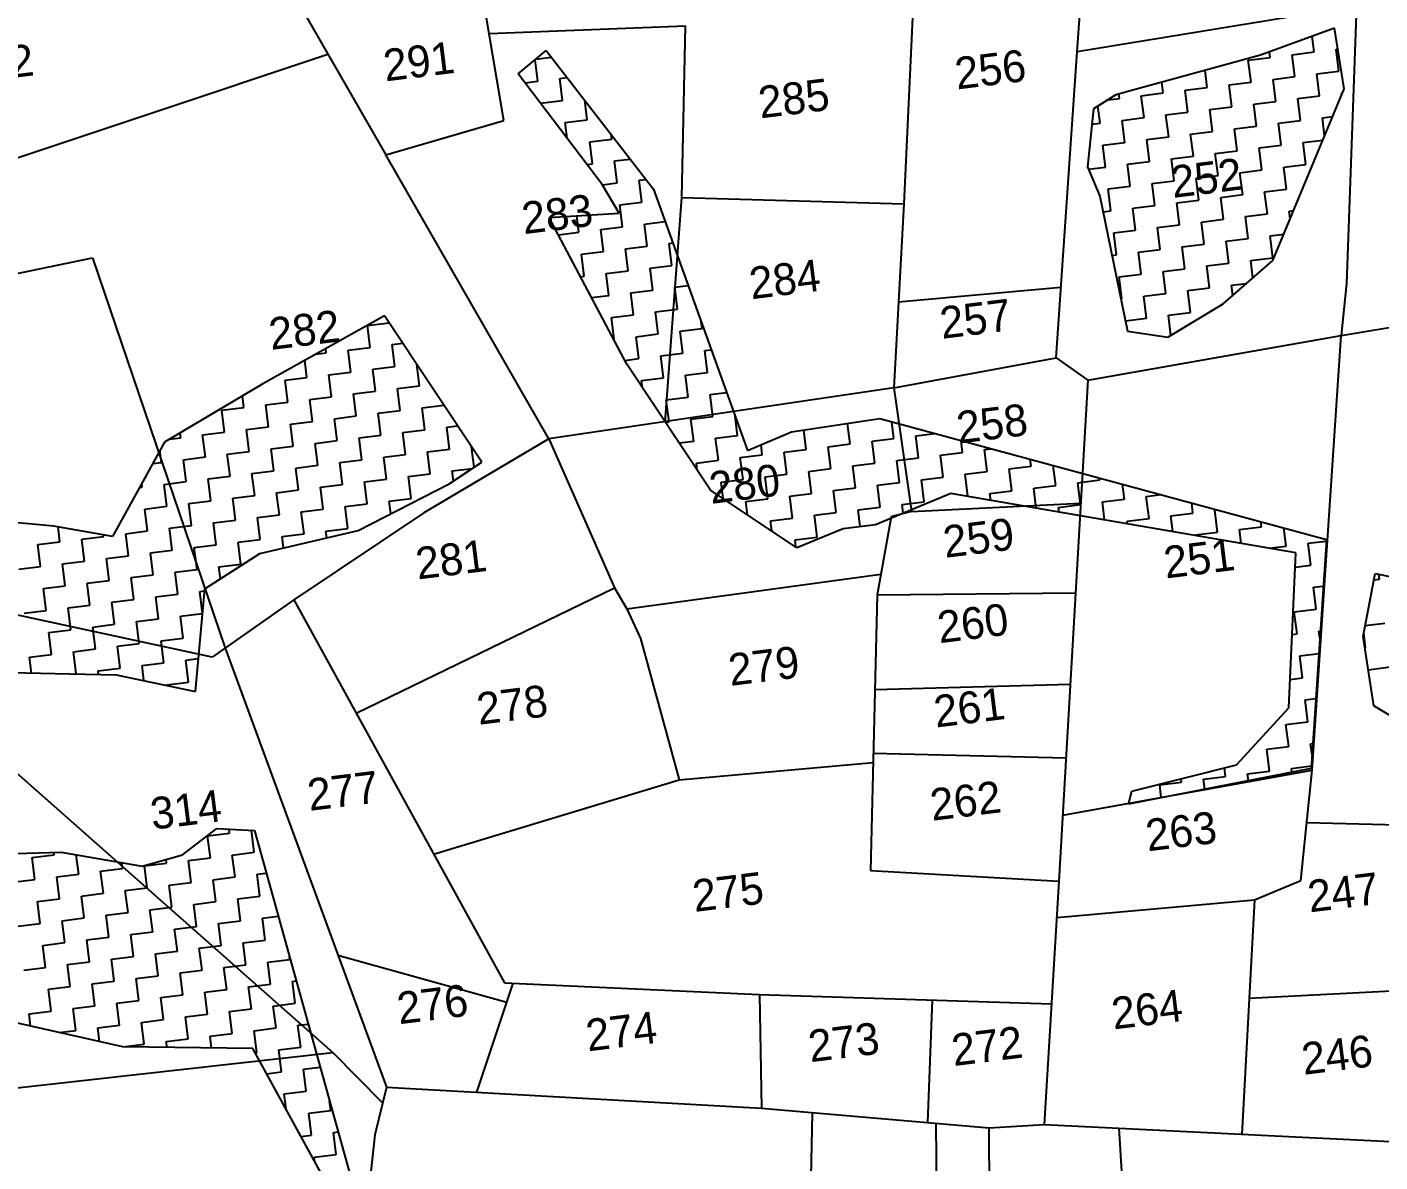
# Model space of a CAD drawing. Header units: metres. Extents: x 286056 to 292206, y 2024114 to 2027347.
# Drawn here: x 287540 to 288133, y 2025221 to 2025718 of the extents above; entities that cross this region are included whole.
import ezdxf
from ezdxf.enums import TextEntityAlignment as Align

# ---------------------------------------------------------------- set-up
doc = ezdxf.new("R2010")
doc.units = ezdxf.units.M
for name, color, linetype in [('POLY_HATCH', 12, 'Continuous'), ('POLY_PARCEL', 6, 'Continuous'), ('TEXT_PARCEL', 7, 'Continuous')]:
    doc.layers.add(name, color=color, linetype=linetype)
doc.styles.add('TEXT_MAP', font='')
doc.styles.get('TEXT_MAP').set_extended_font_data('Kruti Dev 050')

# ---------------------------------------------------------------- blocks, each defined once
blk = doc.blocks.new('13')
at = {"layer": 'POLY_HATCH'}
for p, q in [((198.955, 329.303), (200.684, 330.413)), ((200.684, 330.413), (205.745, 321.901)), ((202.905, 322.518), (198.955, 329.303)), ((245.047, 326.187), (240.727, 325.2)), ((245.171, 322.733), (245.047, 326.187)), ((240.727, 325.2), (232.333, 323.966)), ((232.333, 323.966), (230.975, 323.35)), ((230.975, 323.35), (230.234, 320.142)), ((239.986, 313.603), (245.171, 322.733)), ((203.646, 320.791), (202.905, 322.518)), ((205.745, 321.901), (209.201, 306.603)), ((203.029, 312.278), (199.696, 321.037)), ((199.696, 321.037), (203.646, 320.791)), ((230.234, 320.142), (230.728, 318.415)), ((230.728, 318.415), (231.345, 310.642)), ((189.773, 316.668), (182.49, 313.707)), ((194.217, 307.785), (189.773, 316.668)), ((182.49, 313.707), (176.565, 311.116)), ((236.9, 311.506), (239.986, 313.603)), ((206.856, 304.629), (203.029, 312.278)), ((233.567, 310.026), (236.9, 311.506)), ((176.565, 311.116), (172.985, 306.181)), ((231.345, 310.642), (233.567, 310.026)), ((169.775, 307.168), (165.332, 308.155)), ((192.242, 306.798), (194.217, 307.785)), ((211.793, 307.343), (216.854, 307.467)), ((216.854, 307.467), (241.049, 297.597)), ((172.985, 306.181), (169.775, 307.168)), ((186.811, 304.824), (192.242, 306.798)), ((209.201, 306.603), (211.793, 307.343)), ((181.132, 304.207), (186.811, 304.824)), ((211.3, 300.805), (206.856, 304.629)), ((177.799, 302.603), (181.132, 304.207)), ((220.311, 302.778), (215.867, 301.545)), ((239.251, 297.052), (220.311, 302.778)), ((176.565, 296.928), (177.799, 302.603)), ((214.015, 301.545), (211.3, 300.805)), ((215.867, 301.545), (214.015, 301.545)), ((165.455, 299.396), (169.652, 298.779)), ((169.652, 298.779), (172.244, 298.409)), ((172.244, 298.409), (176.565, 296.928)), ((241.049, 297.597), (238.61, 284.859)), ((237.769, 288.416), (239.251, 297.052)), ((242.436, 291.892), (243.547, 295.346)), ((243.547, 295.346), (250.46, 293.002)), ((242.56, 287.944), (242.436, 291.892)), ((165.332, 289.097), (167.924, 288.85)), ((174.714, 287.863), (176.812, 289.097)), ((176.812, 289.097), (178.911, 288.726)), ((167.924, 288.85), (172.368, 287.493)), ((178.911, 288.726), (182.367, 265.533)), ((234.436, 285.578), (237.769, 288.416)), ((172.368, 287.493), (174.714, 287.863)), ((244.905, 286.093), (242.56, 287.944)), ((228.388, 284.838), (234.436, 285.578)), ((238.61, 284.859), (228.117, 284.119)), ((228.117, 284.119), (228.388, 284.838)), ((170.023, 277.5), (164.221, 279.597)), ((177.306, 276.513), (170.023, 277.5)), ((180.639, 268.124), (177.306, 276.513))]:
    blk.add_line(p, q, dxfattribs=at)
at = {"layer": 'POLY_HATCH', "linetype": 'Continuous'}
for p, q in [((200, 328.75), (200, 329.974)), ((200.04, 330), (200.929, 330)), ((199.277, 328.75), (200, 328.75)), ((201.25, 328.75), (201.673, 328.75)), ((201.25, 327.5), (201.25, 328.75)), ((200.005, 327.5), (201.25, 327.5)), ((202.5, 326.25), (202.5, 327.358)), ((201.25, 326.25), (202.5, 326.25)), ((201.25, 325.361), (201.25, 326.25)), ((243.75, 325), (243.75, 325.891)), ((202.5, 325), (203.75, 325)), ((202.5, 323.75), (202.5, 325)), ((203.75, 325), (203.75, 325.256)), ((240, 325), (241.25, 325)), ((240, 323.75), (240, 325)), ((241.25, 325), (241.25, 325.32)), ((242.5, 325), (243.75, 325)), ((242.5, 323.75), (242.5, 325)), ((245, 325), (245.09, 325)), ((245, 323.75), (245, 325)), ((235, 323.75), (235, 324.358)), ((237.5, 323.75), (237.5, 324.726)), ((202.188, 323.75), (202.5, 323.75)), ((203.75, 323.75), (204.645, 323.75)), ((203.75, 322.5), (203.75, 323.75)), ((231.25, 322.5), (231.25, 323.475)), ((231.856, 323.75), (232.5, 323.75)), ((232.5, 323.75), (232.5, 323.991)), ((233.75, 323.75), (235, 323.75)), ((233.75, 322.5), (233.75, 323.75)), ((236.25, 323.75), (237.5, 323.75)), ((236.25, 322.5), (236.25, 323.75)), ((238.75, 323.75), (240, 323.75)), ((238.75, 322.5), (238.75, 323.75)), ((241.25, 323.75), (242.5, 323.75)), ((241.25, 322.5), (241.25, 323.75)), ((243.75, 323.75), (245, 323.75)), ((243.75, 322.5), (243.75, 323.75)), ((202.913, 322.5), (203.75, 322.5)), ((205, 322.5), (205.388, 322.5)), ((205, 321.25), (205, 322.5)), ((230.779, 322.5), (231.25, 322.5)), ((232.5, 322.5), (233.75, 322.5)), ((232.5, 321.25), (232.5, 322.5)), ((235, 322.5), (236.25, 322.5)), ((235, 321.25), (235, 322.5)), ((237.5, 322.5), (238.75, 322.5)), ((237.5, 321.25), (237.5, 322.5)), ((240, 322.5), (241.25, 322.5)), ((240, 321.25), (240, 322.5)), ((242.5, 322.5), (243.75, 322.5)), ((242.5, 321.25), (242.5, 322.5)), ((245, 322.5), (245.039, 322.5)), ((245, 322.432), (245, 322.5)), ((203.75, 321.25), (205, 321.25)), ((203.75, 320), (203.75, 321.25)), ((231.25, 321.25), (232.5, 321.25)), ((231.25, 320), (231.25, 321.25)), ((233.75, 321.25), (235, 321.25)), ((233.75, 320), (233.75, 321.25)), ((236.25, 321.25), (237.5, 321.25)), ((236.25, 320), (236.25, 321.25)), ((238.75, 321.25), (240, 321.25)), ((238.75, 320), (238.75, 321.25)), ((241.25, 321.25), (242.5, 321.25)), ((241.25, 320), (241.25, 321.25)), ((243.75, 321.25), (244.329, 321.25)), ((243.75, 320.231), (243.75, 321.25)), ((201.25, 320), (201.25, 320.94)), ((200.091, 320), (201.25, 320)), ((202.5, 320), (203.75, 320)), ((202.5, 318.75), (202.5, 320)), ((205, 320), (206.174, 320)), ((205, 318.75), (205, 320)), ((230.275, 320), (231.25, 320)), ((232.5, 320), (233.75, 320)), ((232.5, 318.75), (232.5, 320)), ((235, 320), (236.25, 320)), ((235, 318.75), (235, 320)), ((237.5, 320), (238.75, 320)), ((237.5, 318.75), (237.5, 320)), ((240, 320), (241.25, 320)), ((240, 318.75), (240, 320)), ((242.5, 320), (243.619, 320)), ((242.5, 318.75), (242.5, 320)), ((201.25, 318.75), (202.5, 318.75)), ((201.25, 317.5), (201.25, 318.75)), ((203.75, 318.75), (205, 318.75)), ((203.75, 317.5), (203.75, 318.75)), ((206.25, 318.75), (206.457, 318.75)), ((206.25, 317.5), (206.25, 318.75)), ((231.25, 318.75), (232.5, 318.75)), ((231.25, 317.5), (231.25, 318.75)), ((233.75, 318.75), (235, 318.75)), ((233.75, 317.5), (233.75, 318.75)), ((236.25, 318.75), (237.5, 318.75)), ((236.25, 317.5), (236.25, 318.75)), ((238.75, 318.75), (240, 318.75)), ((238.75, 317.5), (238.75, 318.75)), ((241.25, 318.75), (242.5, 318.75)), ((241.25, 317.5), (241.25, 318.75)), ((201.042, 317.5), (201.25, 317.5)), ((202.5, 317.5), (203.75, 317.5)), ((202.5, 316.25), (202.5, 317.5)), ((205, 317.5), (206.25, 317.5)), ((205, 316.25), (205, 317.5)), ((230.801, 317.5), (231.25, 317.5)), ((232.5, 317.5), (233.75, 317.5)), ((232.5, 316.25), (232.5, 317.5)), ((235, 317.5), (236.25, 317.5)), ((235, 316.25), (235, 317.5)), ((237.5, 317.5), (238.75, 317.5)), ((237.5, 316.25), (237.5, 317.5)), ((240, 317.5), (241.25, 317.5)), ((240, 316.25), (240, 317.5)), ((188.75, 316.25), (189.982, 316.25)), ((188.75, 315), (188.75, 316.25)), ((201.518, 316.25), (202.5, 316.25)), ((203.75, 316.25), (205, 316.25)), ((203.75, 315), (203.75, 316.25)), ((206.25, 316.25), (207.021, 316.25)), ((206.25, 315), (206.25, 316.25)), ((231.25, 316.25), (232.5, 316.25)), ((231.25, 315), (231.25, 316.25)), ((233.75, 316.25), (235, 316.25)), ((233.75, 315), (233.75, 316.25)), ((236.25, 316.25), (237.5, 316.25)), ((236.25, 315), (236.25, 316.25)), ((238.75, 316.25), (240, 316.25)), ((238.75, 315), (238.75, 316.25)), ((241.25, 316.25), (241.489, 316.25)), ((241.25, 315.829), (241.25, 316.25)), ((186.25, 315), (186.25, 315.235)), ((185, 313.75), (185, 314.727)), ((185.671, 315), (186.25, 315)), ((187.5, 315), (188.75, 315)), ((187.5, 313.75), (187.5, 315)), ((190, 315), (190.608, 315)), ((190, 313.75), (190, 315)), ((202.5, 315), (203.75, 315)), ((202.5, 313.75), (202.5, 315)), ((205, 315), (206.25, 315)), ((205, 313.75), (205, 315)), ((230.999, 315), (231.25, 315)), ((232.5, 315), (233.75, 315)), ((232.5, 313.75), (232.5, 315)), ((235, 315), (236.25, 315)), ((235, 313.75), (235, 315)), ((237.5, 315), (238.75, 315)), ((237.5, 313.75), (237.5, 315)), ((240, 315), (240.779, 315)), ((240, 313.75), (240, 315)), ((183.75, 313.75), (185, 313.75)), ((183.75, 312.5), (183.75, 313.75)), ((186.25, 313.75), (187.5, 313.75)), ((186.25, 312.5), (186.25, 313.75)), ((188.75, 313.75), (190, 313.75)), ((188.75, 312.5), (188.75, 313.75)), ((191.25, 312.5), (191.25, 313.716)), ((202.469, 313.75), (202.5, 313.75)), ((203.75, 313.75), (205, 313.75)), ((203.75, 312.5), (203.75, 313.75)), ((206.25, 313.75), (207.5, 313.75)), ((206.25, 312.5), (206.25, 313.75)), ((207.5, 313.75), (207.5, 314.132)), ((231.25, 313.75), (232.5, 313.75)), ((231.25, 312.5), (231.25, 313.75)), ((233.75, 313.75), (235, 313.75)), ((233.75, 312.5), (233.75, 313.75)), ((236.25, 313.75), (237.5, 313.75)), ((236.25, 312.5), (236.25, 313.75)), ((238.75, 313.75), (240, 313.75)), ((238.75, 312.763), (238.75, 313.75)), ((181.25, 312.5), (181.25, 313.165)), ((180, 312.5), (181.25, 312.5)), ((180, 311.25), (180, 312.5)), ((182.5, 312.5), (183.75, 312.5)), ((182.5, 311.25), (182.5, 312.5)), ((185, 312.5), (186.25, 312.5)), ((185, 311.25), (185, 312.5)), ((187.5, 312.5), (188.75, 312.5)), ((187.5, 311.25), (187.5, 312.5)), ((190, 312.5), (191.25, 312.5)), ((190, 311.25), (190, 312.5)), ((202.944, 312.5), (203.75, 312.5)), ((205, 312.5), (206.25, 312.5)), ((205, 311.25), (205, 312.5)), ((207.5, 312.5), (207.869, 312.5)), ((207.5, 311.25), (207.5, 312.5)), ((231.198, 312.5), (231.25, 312.5)), ((232.5, 312.5), (233.75, 312.5)), ((232.5, 311.25), (232.5, 312.5)), ((235, 312.5), (236.25, 312.5)), ((235, 311.25), (235, 312.5)), ((237.5, 312.5), (238.363, 312.5)), ((237.5, 311.914), (237.5, 312.5)), ((176.871, 311.25), (177.5, 311.25)), ((177.5, 311.25), (177.5, 311.525)), ((178.75, 311.25), (180, 311.25)), ((178.75, 310), (178.75, 311.25)), ((181.25, 311.25), (182.5, 311.25)), ((181.25, 310), (181.25, 311.25)), ((183.75, 311.25), (185, 311.25)), ((183.75, 310), (183.75, 311.25)), ((186.25, 311.25), (187.5, 311.25)), ((186.25, 310), (186.25, 311.25)), ((188.75, 311.25), (190, 311.25)), ((188.75, 310), (188.75, 311.25)), ((191.25, 311.25), (192.484, 311.25)), ((191.25, 310), (191.25, 311.25)), ((203.75, 311.25), (205, 311.25)), ((203.75, 310.837), (203.75, 311.25)), ((206.25, 311.25), (207.5, 311.25)), ((206.25, 310), (206.25, 311.25)), ((231.297, 311.25), (232.5, 311.25)), ((233.75, 311.25), (235, 311.25)), ((233.75, 310.107), (233.75, 311.25)), ((236.25, 311.25), (236.324, 311.25)), ((236.25, 311.217), (236.25, 311.25)), ((176.25, 310), (176.25, 310.682)), ((175.755, 310), (176.25, 310)), ((177.5, 310), (178.75, 310)), ((177.5, 308.75), (177.5, 310)), ((180, 310), (181.25, 310)), ((180, 308.75), (180, 310)), ((182.5, 310), (183.75, 310)), ((182.5, 308.75), (182.5, 310)), ((185, 310), (186.25, 310)), ((185, 308.75), (185, 310)), ((187.5, 310), (188.75, 310)), ((187.5, 308.75), (187.5, 310)), ((190, 310), (191.25, 310)), ((190, 308.75), (190, 310)), ((192.5, 310), (193.109, 310)), ((192.5, 308.75), (192.5, 310)), ((205, 310), (206.25, 310)), ((205, 308.75), (205, 310)), ((207.5, 310), (208.434, 310)), ((207.5, 308.75), (207.5, 310)), ((175, 308.75), (175, 308.959)), ((174.848, 308.75), (175, 308.75)), ((176.25, 308.75), (177.5, 308.75)), ((176.25, 307.5), (176.25, 308.75)), ((178.75, 308.75), (180, 308.75)), ((178.75, 307.5), (178.75, 308.75)), ((181.25, 308.75), (182.5, 308.75)), ((181.25, 307.5), (181.25, 308.75)), ((183.75, 308.75), (185, 308.75)), ((183.75, 307.5), (183.75, 308.75)), ((186.25, 308.75), (187.5, 308.75)), ((186.25, 307.5), (186.25, 308.75)), ((188.75, 308.75), (190, 308.75)), ((188.75, 307.5), (188.75, 308.75)), ((191.25, 308.75), (192.5, 308.75)), ((191.25, 307.5), (191.25, 308.75)), ((193.75, 307.552), (193.75, 308.719)), ((204.794, 308.75), (205, 308.75)), ((206.25, 308.75), (207.5, 308.75)), ((206.25, 307.5), (206.25, 308.75)), ((208.75, 307.5), (208.75, 308.599)), ((175, 307.5), (176.25, 307.5)), ((175, 306.25), (175, 307.5)), ((177.5, 307.5), (178.75, 307.5)), ((177.5, 306.25), (177.5, 307.5)), ((180, 307.5), (181.25, 307.5)), ((180, 306.25), (180, 307.5)), ((182.5, 307.5), (183.75, 307.5)), ((182.5, 306.25), (182.5, 307.5)), ((185, 307.5), (186.25, 307.5)), ((185, 306.25), (185, 307.5)), ((187.5, 307.5), (188.75, 307.5)), ((187.5, 306.25), (187.5, 307.5)), ((190, 307.5), (191.25, 307.5)), ((190, 306.25), (190, 307.5)), ((192.5, 307.5), (193.647, 307.5)), ((192.5, 306.927), (192.5, 307.5)), ((205.419, 307.5), (206.25, 307.5)), ((207.5, 307.5), (208.75, 307.5)), ((207.5, 306.25), (207.5, 307.5)), ((212.5, 306.25), (212.5, 307.36)), ((215, 306.25), (215, 307.421)), ((170, 306.25), (170, 307.099)), ((210, 306.25), (210, 306.831)), ((217.5, 306.25), (217.5, 307.203)), ((168.75, 306.25), (170, 306.25)), ((168.75, 305), (168.75, 306.25)), ((171.25, 306.25), (172.5, 306.25)), ((171.25, 305), (171.25, 306.25)), ((172.5, 306.25), (172.5, 306.33)), ((173.75, 306.25), (175, 306.25)), ((173.75, 305), (173.75, 306.25)), ((176.25, 306.25), (177.5, 306.25)), ((176.25, 305), (176.25, 306.25)), ((178.75, 306.25), (180, 306.25)), ((178.75, 305), (178.75, 306.25)), ((181.25, 306.25), (182.5, 306.25)), ((181.25, 305), (181.25, 306.25)), ((183.75, 306.25), (185, 306.25)), ((183.75, 305), (183.75, 306.25)), ((186.25, 306.25), (187.5, 306.25)), ((186.25, 305), (186.25, 306.25)), ((188.75, 306.25), (190, 306.25)), ((188.75, 305.529), (188.75, 306.25)), ((206.25, 306.25), (207.5, 306.25)), ((206.25, 305.84), (206.25, 306.25)), ((208.75, 306.25), (210, 306.25)), ((208.75, 305), (208.75, 306.25)), ((211.25, 306.25), (212.5, 306.25)), ((211.25, 305), (211.25, 306.25)), ((213.75, 306.25), (215, 306.25)), ((213.75, 305), (213.75, 306.25)), ((216.25, 306.25), (217.5, 306.25)), ((216.25, 305), (216.25, 306.25)), ((218.75, 306.25), (219.837, 306.25)), ((218.75, 305), (218.75, 306.25)), ((221.25, 305), (221.25, 305.673)), ((167.5, 305), (168.75, 305)), ((170, 305), (171.25, 305)), ((170, 303.75), (170, 305)), ((172.5, 305), (173.75, 305)), ((172.5, 303.75), (172.5, 305)), ((175, 305), (176.25, 305)), ((175, 303.75), (175, 305)), ((177.5, 305), (178.75, 305)), ((177.5, 303.75), (177.5, 305)), ((180, 305), (181.25, 305)), ((180, 303.75), (180, 305)), ((182.5, 305), (183.75, 305)), ((182.5, 304.356), (182.5, 305)), ((185, 305), (186.25, 305)), ((185, 304.627), (185, 305)), ((207.5, 305), (208.75, 305)), ((207.5, 304.074), (207.5, 305)), ((210, 305), (211.25, 305)), ((210, 303.75), (210, 305)), ((212.5, 305), (213.75, 305)), ((212.5, 303.75), (212.5, 305)), ((215, 305), (216.25, 305)), ((215, 303.75), (215, 305)), ((217.5, 305), (218.75, 305)), ((217.5, 303.75), (217.5, 305)), ((220, 305), (221.25, 305)), ((220, 303.75), (220, 305)), ((222.5, 305), (222.901, 305)), ((222.5, 303.75), (222.5, 305)), ((168.75, 303.75), (170, 303.75)), ((168.75, 302.5), (168.75, 303.75)), ((171.25, 303.75), (172.5, 303.75)), ((171.25, 302.5), (171.25, 303.75)), ((173.75, 303.75), (175, 303.75)), ((173.75, 302.5), (173.75, 303.75)), ((176.25, 303.75), (177.5, 303.75)), ((176.25, 302.5), (176.25, 303.75)), ((178.75, 303.75), (180, 303.75)), ((178.75, 303.061), (178.75, 303.75)), ((208.75, 303.75), (210, 303.75)), ((208.75, 302.999), (208.75, 303.75)), ((211.25, 303.75), (212.5, 303.75)), ((211.25, 302.5), (211.25, 303.75)), ((213.75, 303.75), (215, 303.75)), ((213.75, 302.5), (213.75, 303.75)), ((216.25, 303.75), (217.5, 303.75)), ((216.25, 302.5), (216.25, 303.75)), ((218.75, 303.75), (220, 303.75)), ((218.75, 302.5), (218.75, 303.75)), ((221.25, 303.75), (222.5, 303.75)), ((221.25, 302.5), (221.25, 303.75)), ((223.75, 303.75), (225, 303.75)), ((223.75, 302.5), (223.75, 303.75)), ((225, 303.75), (225, 304.144)), ((226.25, 302.5), (226.25, 303.634)), ((167.5, 302.5), (168.75, 302.5)), ((170, 302.5), (171.25, 302.5)), ((170, 301.25), (170, 302.5)), ((172.5, 302.5), (173.75, 302.5)), ((172.5, 301.25), (172.5, 302.5)), ((175, 302.5), (176.25, 302.5)), ((175, 301.25), (175, 302.5)), ((177.5, 302.5), (177.777, 302.5)), ((177.5, 301.25), (177.5, 302.5)), ((210, 302.5), (211.25, 302.5)), ((210, 301.923), (210, 302.5)), ((212.5, 302.5), (213.75, 302.5)), ((212.5, 301.25), (212.5, 302.5)), ((215, 302.5), (216.25, 302.5)), ((215, 301.545), (215, 302.5)), ((217.5, 302.5), (218.75, 302.5)), ((217.5, 301.998), (217.5, 302.5)), ((221.232, 302.5), (221.25, 302.5)), ((222.5, 302.5), (223.75, 302.5)), ((222.5, 302.117), (222.5, 302.5)), ((225, 302.5), (226.25, 302.5)), ((225, 301.361), (225, 302.5)), ((227.5, 302.5), (228.75, 302.5)), ((227.5, 301.25), (227.5, 302.5)), ((228.75, 302.5), (228.75, 302.614)), ((230, 301.25), (230, 302.104)), ((168.75, 301.25), (170, 301.25)), ((168.75, 300), (168.75, 301.25)), ((171.25, 301.25), (172.5, 301.25)), ((171.25, 300), (171.25, 301.25)), ((173.75, 301.25), (175, 301.25)), ((173.75, 300), (173.75, 301.25)), ((176.25, 301.25), (177.5, 301.25)), ((176.25, 300), (176.25, 301.25)), ((211.25, 301.25), (212.5, 301.25)), ((211.25, 300.847), (211.25, 301.25)), ((226.25, 301.25), (227.5, 301.25)), ((226.25, 300.983), (226.25, 301.25)), ((228.75, 301.25), (230, 301.25)), ((228.75, 300.227), (228.75, 301.25)), ((231.25, 301.25), (232.094, 301.25)), ((231.25, 300), (231.25, 301.25)), ((233.75, 300), (233.75, 300.574)), ((167.5, 300), (168.75, 300)), ((167.5, 299.095), (167.5, 300)), ((170, 300), (171.25, 300)), ((170, 298.75), (170, 300)), ((172.5, 300), (173.75, 300)), ((172.5, 298.75), (172.5, 300)), ((175, 300), (176.25, 300)), ((175, 298.75), (175, 300)), ((230, 300), (231.25, 300)), ((230, 299.849), (230, 300)), ((232.5, 300), (233.75, 300)), ((232.5, 299.093), (232.5, 300)), ((235, 300), (235.158, 300)), ((235, 298.75), (235, 300)), ((237.5, 298.75), (237.5, 299.045)), ((169.855, 298.75), (170, 298.75)), ((171.25, 298.75), (172.5, 298.75)), ((171.25, 298.551), (171.25, 298.75)), ((173.75, 298.75), (175, 298.75)), ((173.75, 297.893), (173.75, 298.75)), ((176.25, 298.75), (176.961, 298.75)), ((176.25, 297.5), (176.25, 298.75)), ((233.75, 298.75), (235, 298.75)), ((233.75, 298.715), (233.75, 298.75)), ((236.25, 298.75), (237.5, 298.75)), ((236.25, 297.959), (236.25, 298.75)), ((238.75, 297.5), (238.75, 298.535)), ((175, 297.5), (176.25, 297.5)), ((175, 297.465), (175, 297.5)), ((237.769, 297.5), (238.75, 297.5)), ((240, 297.5), (241.031, 297.5)), ((240, 296.25), (240, 297.5)), ((239.113, 296.25), (240, 296.25)), ((243.75, 295), (243.75, 295.277)), ((240, 295), (240.552, 295)), ((240, 293.75), (240, 295)), ((243.436, 295), (243.75, 295)), ((238.75, 293.75), (240, 293.75)), ((238.75, 292.5), (238.75, 293.75)), ((238.47, 292.5), (238.75, 292.5)), ((240, 292.5), (240.073, 292.5)), ((240, 292.119), (240, 292.5)), ((242.5, 291.25), (242.5, 292.089)), ((242.632, 292.5), (243.75, 292.5)), ((238.75, 291.25), (239.834, 291.25)), ((238.75, 290), (238.75, 291.25)), ((242.456, 291.25), (242.5, 291.25)), ((238.041, 290), (238.75, 290)), ((242.5, 290), (243.75, 290)), ((242.5, 289.856), (242.5, 290)), ((166.25, 288.75), (167.5, 288.75)), ((166.25, 287.5), (166.25, 288.75)), ((167.5, 288.75), (167.5, 288.89)), ((168.75, 287.5), (168.75, 288.598)), ((176.25, 288.75), (177.5, 288.75)), ((176.25, 287.5), (176.25, 288.75)), ((177.5, 288.75), (177.5, 288.975)), ((178.75, 288.75), (178.778, 288.75)), ((178.75, 287.5), (178.75, 288.75)), ((238.75, 288.75), (239.355, 288.75)), ((238.75, 287.5), (238.75, 288.75)), ((165, 287.5), (166.25, 287.5)), ((167.5, 287.5), (168.75, 287.5)), ((167.5, 286.25), (167.5, 287.5)), ((170, 287.5), (171.25, 287.5)), ((170, 286.25), (170, 287.5)), ((171.25, 287.5), (171.25, 287.834)), ((172.5, 287.5), (173.75, 287.5)), ((172.5, 286.25), (172.5, 287.5)), ((173.75, 287.5), (173.75, 287.711)), ((175, 287.5), (176.25, 287.5)), ((175, 286.25), (175, 287.5)), ((177.5, 287.5), (178.75, 287.5)), ((177.5, 286.25), (177.5, 287.5)), ((237.5, 287.5), (238.75, 287.5)), ((237.5, 286.25), (237.5, 287.5)), ((166.25, 286.25), (167.5, 286.25)), ((166.25, 285), (166.25, 286.25)), ((168.75, 286.25), (170, 286.25)), ((168.75, 285), (168.75, 286.25)), ((171.25, 286.25), (172.5, 286.25)), ((171.25, 285), (171.25, 286.25)), ((173.75, 286.25), (175, 286.25)), ((173.75, 285), (173.75, 286.25)), ((176.25, 286.25), (177.5, 286.25)), ((176.25, 285), (176.25, 286.25)), ((178.75, 286.25), (179.28, 286.25)), ((178.75, 285), (178.75, 286.25)), ((236.25, 286.25), (237.5, 286.25)), ((236.25, 285), (236.25, 286.25)), ((238.75, 286.25), (238.876, 286.25)), ((238.75, 285.592), (238.75, 286.25)), ((231.25, 285), (231.25, 285.189)), ((233.75, 285), (233.75, 285.494)), ((165, 285), (166.25, 285)), ((167.5, 285), (168.75, 285)), ((167.5, 283.75), (167.5, 285)), ((170, 285), (171.25, 285)), ((170, 283.75), (170, 285)), ((172.5, 285), (173.75, 285)), ((172.5, 283.75), (172.5, 285)), ((175, 285), (176.25, 285)), ((175, 283.75), (175, 285)), ((177.5, 285), (178.75, 285)), ((177.5, 283.75), (177.5, 285)), ((230, 285), (231.25, 285)), ((230, 284.252), (230, 285)), ((232.5, 285), (233.75, 285)), ((232.5, 284.428), (232.5, 285)), ((235, 285), (236.25, 285)), ((235, 284.605), (235, 285)), ((237.5, 285), (238.637, 285)), ((237.5, 284.781), (237.5, 285)), ((166.25, 283.75), (167.5, 283.75)), ((166.25, 282.5), (166.25, 283.75)), ((168.75, 283.75), (170, 283.75)), ((168.75, 282.5), (168.75, 283.75)), ((171.25, 283.75), (172.5, 283.75)), ((171.25, 282.5), (171.25, 283.75)), ((173.75, 283.75), (175, 283.75)), ((173.75, 282.5), (173.75, 283.75)), ((176.25, 283.75), (177.5, 283.75)), ((176.25, 282.5), (176.25, 283.75)), ((178.75, 283.75), (179.652, 283.75)), ((178.75, 282.5), (178.75, 283.75)), ((165, 282.5), (166.25, 282.5)), ((167.5, 282.5), (168.75, 282.5)), ((167.5, 281.25), (167.5, 282.5)), ((170, 282.5), (171.25, 282.5)), ((170, 281.25), (170, 282.5)), ((172.5, 282.5), (173.75, 282.5)), ((172.5, 281.25), (172.5, 282.5)), ((175, 282.5), (176.25, 282.5)), ((175, 281.25), (175, 282.5)), ((177.5, 282.5), (178.75, 282.5)), ((177.5, 281.25), (177.5, 282.5)), ((180, 281.25), (180, 281.418)), ((166.25, 281.25), (167.5, 281.25)), ((166.25, 280), (166.25, 281.25)), ((168.75, 281.25), (170, 281.25)), ((168.75, 280), (168.75, 281.25)), ((171.25, 281.25), (172.5, 281.25)), ((171.25, 280), (171.25, 281.25)), ((173.75, 281.25), (175, 281.25)), ((173.75, 280), (173.75, 281.25)), ((176.25, 281.25), (177.5, 281.25)), ((176.25, 280), (176.25, 281.25)), ((178.75, 281.25), (180, 281.25)), ((178.75, 280), (178.75, 281.25)), ((165, 280), (166.25, 280)), ((165, 279.316), (165, 280)), ((167.5, 280), (168.75, 280)), ((167.5, 278.75), (167.5, 280)), ((170, 280), (171.25, 280)), ((170, 278.75), (170, 280)), ((172.5, 280), (173.75, 280)), ((172.5, 278.75), (172.5, 280)), ((175, 280), (176.25, 280)), ((175, 278.75), (175, 280)), ((177.5, 280), (178.75, 280)), ((177.5, 278.75), (177.5, 280)), ((180, 280), (180.211, 280)), ((180, 278.75), (180, 280)), ((166.564, 278.75), (167.5, 278.75)), ((168.75, 278.75), (170, 278.75)), ((168.75, 277.96), (168.75, 278.75)), ((171.25, 278.75), (172.5, 278.75)), ((171.25, 277.5), (171.25, 278.75)), ((173.75, 278.75), (175, 278.75)), ((173.75, 277.5), (173.75, 278.75)), ((176.25, 278.75), (177.5, 278.75)), ((176.25, 277.5), (176.25, 278.75)), ((178.75, 278.75), (180, 278.75)), ((178.75, 277.5), (178.75, 278.75)), ((170.022, 277.5), (171.25, 277.5)), ((172.5, 277.5), (173.75, 277.5)), ((172.5, 277.164), (172.5, 277.5)), ((175, 277.5), (176.25, 277.5)), ((175, 276.825), (175, 277.5)), ((177.5, 277.5), (178.75, 277.5)), ((177.5, 276.25), (177.5, 277.5)), ((180, 277.5), (180.584, 277.5)), ((180, 276.25), (180, 277.5)), ((177.411, 276.25), (177.5, 276.25)), ((178.75, 276.25), (180, 276.25)), ((178.75, 275), (178.75, 276.25)), ((177.907, 275), (178.75, 275)), ((180, 275), (180.956, 275)), ((180, 273.75), (180, 275)), ((178.75, 273.75), (180, 273.75)), ((178.75, 272.878), (178.75, 273.75)), ((181.25, 272.5), (181.25, 273.03)), ((180, 272.5), (181.25, 272.5)), ((180, 271.25), (180, 272.5)), ((179.397, 271.25), (180, 271.25)), ((181.25, 271.25), (181.515, 271.25)), ((181.25, 270), (181.25, 271.25)), ((180, 270), (181.25, 270)), ((180, 269.732), (180, 270))]:
    blk.add_line(p, q, dxfattribs=at)
at = {"layer": 'POLY_PARCEL'}
for p, q in [((184.923, 339.989), (190.97, 325.689)), ((197.829, 326.794), (197.239, 339.915)), ((230.47, 326.678), (232.297, 336.136)), ((247.638, 334.667), (243.958, 311.802)), ((177.856, 329.596), (188.417, 331.726)), ((197.605, 331.774), (208.665, 330.833)), ((207.28, 321.231), (208.665, 330.833)), ((164.923, 326.996), (177.856, 329.596)), ((221.456, 329.728), (219.686, 319.335)), ((230.47, 326.678), (246.452, 327.296)), ((190.97, 325.689), (197.829, 326.794)), ((227.151, 309.65), (230.47, 326.678)), ((198.134, 308.626), (190.97, 325.689)), ((165.44, 321.251), (173.8, 321.948)), ((173.8, 321.948), (178.54, 299.151)), ((204.775, 308.782), (207.28, 321.231)), ((207.28, 321.231), (219.686, 319.335)), ((219.686, 319.335), (217.842, 309.088)), ((218.705, 313.884), (227.917, 313.578)), ((243.958, 311.802), (243.303, 308.913)), ((217.842, 309.088), (198.134, 308.626)), ((217.842, 309.088), (227.151, 309.65)), ((217.842, 309.088), (217.978, 302.034)), ((227.151, 309.65), (228.774, 308.176)), ((228.774, 308.176), (243.303, 308.913)), ((238.659, 284.764), (243.303, 308.913)), ((243.303, 308.913), (259.961, 309.646)), ((198.134, 308.626), (190.616, 305.351)), ((198.134, 308.626), (200.786, 299.814)), ((228.774, 308.176), (223.682, 280.293)), ((177.749, 298.731), (156.405, 306.169)), ((155.521, 305.421), (181.763, 275.737)), ((190.616, 305.351), (182.724, 301.371)), ((217.978, 302.034), (216.798, 301.887)), ((217.978, 302.034), (227.524, 301.331)), ((182.724, 301.371), (177.749, 298.731)), ((182.724, 301.371), (191.87, 278.446)), ((216.798, 301.887), (215.47, 297.611)), ((185.428, 294.594), (200.786, 299.814)), ((200.786, 299.814), (201.341, 298.556)), ((178.54, 299.151), (184.527, 273.419)), ((201.341, 298.556), (215.822, 298.745)), ((201.341, 298.556), (201.9, 296.8)), ((215.47, 297.611), (213.184, 282.205)), ((215.47, 297.611), (226.612, 296.337)), ((201.9, 296.8), (203.08, 288.618)), ((214.684, 292.311), (225.686, 291.265)), ((188.796, 286.151), (203.08, 288.618)), ((203.08, 288.618), (214.077, 288.227)), ((214.157, 288.764), (224.937, 287.166)), ((224.352, 283.96), (238.659, 284.764)), ((237.258, 278.645), (238.659, 284.764)), ((213.184, 282.205), (223.682, 280.293)), ((237.995, 281.862), (245.329, 280.765)), ((182.729, 281.146), (191.881, 277.347)), ((223.682, 280.293), (221.161, 266.752)), ((189.566, 272.504), (192.366, 278.361)), ((191.87, 278.446), (206.104, 276.013)), ((234.51, 277.883), (237.258, 278.645)), ((223.307, 278.277), (234.51, 277.883)), ((234.51, 277.883), (232.176, 264.836)), ((144.166, 276.187), (181.763, 275.737)), ((206.104, 276.013), (205.426, 269.625)), ((206.104, 276.013), (222.413, 273.478)), ((181.763, 275.737), (184.203, 272.557)), ((215.75, 274.514), (214.632, 267.673)), ((184.527, 273.419), (183.55, 270.823)), ((184.527, 273.419), (205.426, 269.625)), ((233.533, 272.421), (244.019, 271.669)), ((183.55, 270.823), (181.025, 260.038)), ((205.426, 269.625), (218.052, 266.948)), ((206.66, 258.126), (208.259, 269.024)), ((213.989, 257.47), (215.108, 267.572)), ((216.914, 257.209), (218.052, 266.948)), ((218.052, 266.948), (221.161, 266.752)), ((221.161, 266.752), (242.77, 262.993)), ((225.326, 266.027), (223.202, 231.128))]:
    blk.add_line(p, q, dxfattribs=at)
at = {"layer": 'TEXT_PARCEL', "style": 'TEXT_MAP'}
for s, p in [('292', (169.854, 332.581)), ('291', (193.464, 329.797)), ('285', (214.239, 325.12)), ('256', (225.466, 325.376)), ('283', (200.166, 320.273)), ('252', (236.831, 317.796)), ('282', (185.182, 315.541)), ('284', (212.475, 315.045)), ('257', (222.894, 311.501)), ('258', (223.1, 305.517)), ('280', (208.798, 303.855)), ('281', (191.82, 301.654)), ('259', (221.55, 299.204)), ('251', (233.782, 296.515)), ('260', (220.636, 294.458)), ('279', (208.618, 293.519)), ('278', (194.233, 293.085)), ('261', (219.857, 289.755)), ('314', (175.208, 289.469)), ('277', (184.144, 289.434)), ('262', (218.997, 284.555)), ('275', (205.044, 281.096)), ('263', (230.875, 281.345)), ('276', (187.687, 276.852)), ('247', (239.537, 276.798)), ('274', (198.092, 274.02)), ('273', (210.491, 271.869)), ('264', (227.725, 271.599)), ('272', (218.504, 270.657)), ('246', (238.074, 267.736))]:
    blk.add_text(s, height=1.8, dxfattribs=at).set_placement(p, align=Align.CENTER)

msp = doc.modelspace()

# ---------------------------------------------------------------- block references
at = {"xscale": 7.751650312977041, "yscale": 7.751650312977041, "zscale": 7.751650312977041, "rotation": 7.058277928675759}
msp.add_blockref('13', (286538.24, 2022974.39), dxfattribs=at)

doc.saveas('drawing.dxf')
